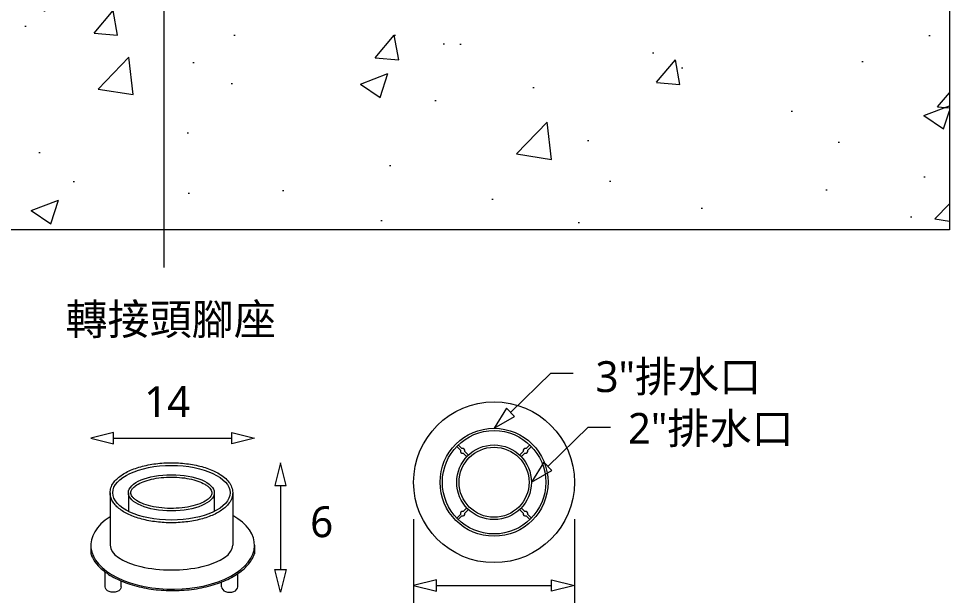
# Model space of a CAD drawing. Header units: millimetres. Extents: x -1245 to 7283, y 1609 to 4579.
# Drawn here: x 5316 to 5919, y 2623 to 2997 of the extents above; entities that cross this region are included whole.
import ezdxf

# ---------------------------------------------------------------- set-up
doc = ezdxf.new("R2010")
doc.units = ezdxf.units.MM
doc.styles.add('微軟正黑體', font='Microsoft JhengHei.ttf')
doc.styles.add('微軟正黑體-20', font='Microsoft JhengHei.ttf', dxfattribs={"height": 20})

msp = doc.modelspace()

# ---------------------------------------------------------------- hatches: boundary and pattern name
at = {"lineweight": 5}
h = msp.add_hatch(dxfattribs=at)
h.set_pattern_fill('AR-CONC', color=256)
h.set_pattern_definition([(50, (-4596.65, 1603.03), (182.1847, -15.939), [19.05, -209.55]), (355, (-4596.65, 1603.03), (-35.2434, 191.057), [15.24, -167.6406]), (100.4514, (-4581.46, 1601.7), (146.9412, 175.1178), [16.19, -178.0902]), (46.1842, (-4596.65, 1653.83), (271.079, -42.0423), [28.575, -314.325]), (96.6356, (-4574.06, 1650.32), (237.404, 247.426), [24.285, -267.1356]), (351.1842, (-4596.65, 1653.83), (237.404, 247.426), [22.86, -251.46]), (21, (-4571.25, 1641.13), (151.6144, -102.2652), [19.05, -209.55]), (326, (-4571.25, 1641.13), (61.802, 184.188), [15.24, -167.64]), (71.4514, (-4558.61, 1632.6), (213.4164, 81.9228), [16.19, -178.09]), (37.5, (-4596.646, 1603.026), (3.0886, 84.55504), [0, -165.608, 0, -170.18, 0, -168.275]), (7.5, (-4596.65, 1603.03), (66.8197, 100.1806), [0, -97.028, 0, -161.798, 0, -64.135]), (327.5, (-4653.29, 1603.026), (135.5906, -5.72874), [0, -63.5, 0, -198.12, 0, -262.89]), (317.5, (-4678.69, 1603.03), (148.1292, 25.4265), [0, -82.55, 0, -131.572, 0, -186.69])])
h.paths.add_polyline_path([(5919.24, 3505.11), (5774.1, 3505.11), (5774.1, 3025.08), (5754.1, 3005.08), (3666.85, 3005.08), (3646.85, 3025.08), (3646.85, 3505.11), (3501.7, 3505.11), (3501.7, 2859.93), (3646.85, 2859.93), (5774.1, 2859.93), (5919.24, 2859.93)])

# ---------------------------------------------------------------- linework, layer by layer
for p, q in [((5919.24, 3505.11), (5919.24, 2859.93)), ((5410.17, 3049.39), (5410.17, 2835.41)), ((5919.24, 2859.93), (5774.1, 2859.93)), ((5634.8, 2741.54), (5660.93, 2767.03)), ((5660.93, 2767.03), (5675.39, 2767.03)), ((5632.24, 2744.17), (5624.21, 2731.21)), ((5637.36, 2738.92), (5632.24, 2744.17)), ((5624.21, 2731.21), (5637.36, 2738.92)), ((5658.99, 2706.56), (5685.12, 2732.05)), ((5685.12, 2732.05), (5699.58, 2732.05)), ((5377.7, 2728.59), (5362.91, 2724.92)), ((5377.7, 2721.26), (5377.7, 2728.59)), ((5454.22, 2728.59), (5469.01, 2724.92)), ((5454.22, 2721.26), (5454.22, 2728.59)), ((5362.91, 2724.92), (5377.7, 2721.26)), ((5377.7, 2724.92), (5454.22, 2724.92)), ((5469.01, 2724.92), (5454.22, 2721.26)), ((5603.43, 2718.07), (5601.06, 2720.44)), ((5644.99, 2718.07), (5647.36, 2720.44)), ((5602.38, 2717.01), (5600, 2719.39)), ((5606.58, 2712.81), (5604.2, 2715.19)), ((5607.63, 2713.87), (5605.26, 2716.24)), ((5640.79, 2713.87), (5643.16, 2716.24)), ((5641.84, 2712.81), (5644.22, 2715.19)), ((5646.04, 2717.01), (5648.42, 2719.39)), ((5485.86, 2708.88), (5482.2, 2694.08)), ((5489.52, 2694.08), (5485.86, 2708.88)), ((5656.43, 2709.19), (5648.4, 2696.24)), ((5661.55, 2703.94), (5656.43, 2709.19)), ((5648.4, 2696.24), (5661.55, 2703.94)), ((5482.2, 2694.08), (5489.52, 2694.08)), ((5485.86, 2694.08), (5485.86, 2639.75)), ((5375.45, 2689.43), (5375.45, 2655.46)), ((5387.31, 2689.43), (5387.31, 2677.37)), ((5442.95, 2689.43), (5442.95, 2677.35)), ((5454.86, 2689.43), (5454.86, 2655.46)), ((5606.58, 2679.66), (5604.2, 2677.28)), ((5607.63, 2678.61), (5605.26, 2676.23)), ((5640.79, 2678.61), (5643.16, 2676.23)), ((5641.84, 2679.66), (5644.22, 2677.28)), ((5572.12, 2672.42), (5572.12, 2615.58)), ((5602.38, 2675.46), (5600, 2673.08)), ((5603.43, 2674.41), (5601.06, 2672.03)), ((5644.99, 2674.41), (5647.36, 2672.03)), ((5646.04, 2675.46), (5648.42, 2673.08)), ((5676.3, 2672.42), (5676.3, 2615.58)), ((5362.91, 2655.46), (5362.91, 2649.96)), ((5469.01, 2655.46), (5469.01, 2649.95)), ((5372.18, 2628.46), (5372.18, 2638.19)), ((5458.13, 2638.19), (5458.13, 2638.19)), ((5458.13, 2628.46), (5458.13, 2637.04)), ((5485.86, 2624.95), (5482.2, 2639.75)), ((5482.2, 2639.75), (5489.52, 2639.75)), ((5489.52, 2639.75), (5485.86, 2624.95)), ((5382.62, 2628.46), (5382.62, 2632.29)), ((5447.69, 2628.46), (5447.69, 2631.63)), ((5586.91, 2632.93), (5572.12, 2629.27)), ((5586.91, 2625.61), (5586.91, 2632.93)), ((5661.51, 2632.93), (5676.3, 2629.27)), ((5661.51, 2625.61), (5661.51, 2632.93)), ((5572.12, 2629.27), (5586.91, 2625.61)), ((5586.91, 2629.27), (5661.51, 2629.27)), ((5676.3, 2629.27), (5661.51, 2625.61))]:
    msp.add_line(p, q, dxfattribs=at)
msp.add_lwpolyline([(5774.1, 2859.93), (3646.85, 2859.93)], dxfattribs=at)
for radius in [52.09, 34.98, 33.49, 24.19, 22.7]:
    msp.add_circle((5624.21, 2696.24), radius, dxfattribs=at)
for centre, start, end in [((5603.82, 2716.63), 165, 285), ((5603.82, 2716.63), 345, 105), ((5644.6, 2716.63), 75, 195), ((5644.6, 2716.63), 255, 15), ((5603.82, 2675.84), 75, 195), ((5603.82, 2675.84), 255, 15), ((5644.6, 2675.84), 165, 285), ((5644.6, 2675.84), 345, 105)]:
    msp.add_arc(centre, 1.49, start, end, dxfattribs=at)
for centre, major_axis, ratio in [((5415.16, 2689.43), (-37.99, 0), 0.466635), ((5415.13, 2689.43), (-27.82, 0), 0.422019)]:
    msp.add_ellipse(centre, major_axis=major_axis, ratio=ratio, dxfattribs=at)
for centre, major_axis, ratio, start_param, end_param in [((5415.96, 2655.46), (-53.05, 0), 0.536626, 5.581214, 10.172417), ((5415.16, 2655.46), (-39.71, 0), 0.40387, 6.283185, 9.424778), ((5452.91, 2628.46), (-5.22, 0), 0.67195, 0, 3.141593)]:
    msp.add_ellipse(centre, major_axis=major_axis, ratio=ratio, start_param=start_param, end_param=end_param, dxfattribs=at)
at = {"lineweight": 5, "extrusion": (0, 0, -1)}
msp.add_ellipse((5377.4, 2628.46), major_axis=(5.22, 0), ratio=0.67195, start_param=0, end_param=3.141593, dxfattribs=at)
at = {"lineweight": 5}
for points, knots in [([(5375.45, 2689.43), (5375.45, 2688.51), (5375.58, 2687.58), (5376.09, 2685.77), (5376.46, 2684.89), (5377.43, 2683.18), (5378.03, 2682.36), (5380.14, 2679.96), (5381.97, 2678.49), (5386.3, 2675.85), (5388.81, 2674.69), (5394.35, 2672.73), (5397.38, 2671.92), (5403.77, 2670.71), (5407.12, 2670.31), (5413.94, 2669.93), (5417.4, 2669.95), (5424.2, 2670.42), (5427.53, 2670.86), (5433.86, 2672.15), (5436.84, 2672.99), (5442.27, 2675.03), (5444.72, 2676.22), (5448.92, 2678.92), (5450.67, 2680.42), (5452.83, 2683.08), (5453.5, 2684.15), (5454.46, 2686.39), (5454.75, 2687.56), (5454.92, 2689.91), (5454.79, 2691.09), (5454.14, 2693.39), (5453.61, 2694.51), (5452.21, 2696.63), (5451.35, 2697.64), (5449.31, 2699.55), (5448.14, 2700.45), (5444.66, 2702.69), (5442.11, 2703.92), (5436.43, 2706.01), (5433.31, 2706.86), (5426.7, 2708.14), (5423.21, 2708.56), (5416.14, 2708.95), (5412.54, 2708.91), (5405.5, 2708.39), (5402.06, 2707.9), (5395.56, 2706.49), (5392.51, 2705.58), (5387.01, 2703.37), (5384.57, 2702.08), (5380.45, 2699.19), (5378.77, 2697.57), (5376.88, 2694.81), (5376.34, 2693.76), (5375.63, 2691.62), (5375.45, 2690.53), (5375.45, 2689.43)], [0, 0, 0, 0, 0.129818, 0.129818, 0.259635, 0.259635, 0.389453, 0.389453, 0.654931, 0.654931, 0.920409, 0.920409, 1.185887, 1.185887, 1.451365, 1.451365, 1.716843, 1.716843, 1.982321, 1.982321, 2.247799, 2.247799, 2.513277, 2.513277, 2.778756, 2.778756, 2.943818, 2.943818, 3.10888, 3.10888, 3.273942, 3.273942, 3.439005, 3.439005, 3.604067, 3.604067, 3.769129, 3.769129, 4.044635, 4.044635, 4.32014, 4.32014, 4.595646, 4.595646, 4.871151, 4.871151, 5.146657, 5.146657, 5.422162, 5.422162, 5.697668, 5.697668, 5.973174, 5.973174, 6.12998, 6.12998, 6.283185, 6.283185, 6.283185, 6.283185]), ([(5388.9, 2689.43), (5388.9, 2689.06), (5388.96, 2688.68), (5389.23, 2687.88), (5389.44, 2687.47), (5390.03, 2686.62), (5390.42, 2686.18), (5391.36, 2685.3), (5391.92, 2684.86), (5393.84, 2683.59), (5395.45, 2682.8), (5399.16, 2681.42), (5401.27, 2680.83), (5405.83, 2679.92), (5408.26, 2679.6), (5413.26, 2679.26), (5415.82, 2679.24), (5420.85, 2679.49), (5423.32, 2679.76), (5427.97, 2680.59), (5430.15, 2681.14), (5434.01, 2682.46), (5435.71, 2683.22), (5438.03, 2684.62), (5438.82, 2685.21), (5440.08, 2686.4), (5440.54, 2687), (5441.08, 2687.98), (5441.22, 2688.38), (5441.37, 2689.15), (5441.38, 2689.53), (5441.27, 2690.3), (5441.15, 2690.69), (5440.75, 2691.52), (5440.47, 2691.94), (5439.72, 2692.82), (5439.26, 2693.26), (5438.16, 2694.14), (5437.51, 2694.57), (5435.53, 2695.72), (5434.02, 2696.4), (5430.61, 2697.58), (5428.72, 2698.09), (5424.67, 2698.9), (5422.51, 2699.2), (5418.09, 2699.56), (5415.82, 2699.62), (5411.32, 2699.51), (5409.08, 2699.34), (5404.8, 2698.77), (5402.74, 2698.37), (5398.96, 2697.37), (5397.23, 2696.78), (5394.2, 2695.45), (5392.91, 2694.72), (5391.16, 2693.41), (5390.56, 2692.86), (5389.65, 2691.77), (5389.34, 2691.24), (5388.98, 2690.29), (5388.9, 2689.86), (5388.9, 2689.43)], [0, 0, 0, 0, 0.142221, 0.142221, 0.284442, 0.284442, 0.426662, 0.426662, 0.568883, 0.568883, 0.848955, 0.848955, 1.129027, 1.129027, 1.409099, 1.409099, 1.68917, 1.68917, 1.969242, 1.969242, 2.249314, 2.249314, 2.529386, 2.529386, 2.722447, 2.722447, 2.915509, 2.915509, 3.058439, 3.058439, 3.201369, 3.201369, 3.344299, 3.344299, 3.487229, 3.487229, 3.630159, 3.630159, 3.773089, 3.773089, 4.022318, 4.022318, 4.271548, 4.271548, 4.520777, 4.520777, 4.770006, 4.770006, 5.019235, 5.019235, 5.268465, 5.268465, 5.517694, 5.517694, 5.766923, 5.766923, 5.945234, 5.945234, 6.123546, 6.123546, 6.283185, 6.283185, 6.283185, 6.283185]), ([(5362.91, 2649.96), (5363.19, 2649.14), (5363.53, 2648.34), (5364.88, 2645.67), (5366.18, 2643.85), (5369.37, 2640.41), (5371.27, 2638.78), (5376.17, 2635.38), (5379.34, 2633.67), (5386.33, 2630.72), (5390.16, 2629.49), (5398.25, 2627.56), (5402.51, 2626.86), (5411.22, 2626.06), (5415.67, 2625.95), (5424.48, 2626.31), (5428.84, 2626.79), (5437.23, 2628.3), (5441.25, 2629.34), (5448.71, 2631.91), (5452.15, 2633.45), (5458.24, 2636.95), (5460.89, 2638.91), (5465.25, 2643.15), (5466.96, 2645.44), (5468.47, 2648.52), (5468.76, 2649.24), (5469.01, 2649.95)], [6.466626, 6.466626, 6.466626, 6.466626, 6.548962, 6.548962, 6.744933, 6.744933, 6.940905, 6.940905, 7.188398, 7.188398, 7.435892, 7.435892, 7.683386, 7.683386, 7.930879, 7.930879, 8.178373, 8.178373, 8.425867, 8.425867, 8.67336, 8.67336, 8.920854, 8.920854, 9.168348, 9.168348, 9.241332, 9.241332, 9.241332, 9.241332])]:
    msp.add_open_spline(points, degree=3, knots=knots, dxfattribs=at)

# ---------------------------------------------------------------- texts
for s, style, p in [('轉接頭腳座', '微軟正黑體', (5346.48, 2791.86)), ('3"排水口', '微軟正黑體-20', (5689.99, 2754.71, -22.55)), ('14', '微軟正黑體-20', (5397.56, 2738.51, -22.55)), ('2"排水口', '微軟正黑體-20', (5710.95, 2721.17, -22.55)), ('6', '微軟正黑體-20', (5505.1, 2660.64, -22.55))]:
    msp.add_text(s, height=20, dxfattribs=dict(at, style=style)).set_placement(p)

doc.saveas('drawing.dxf')
